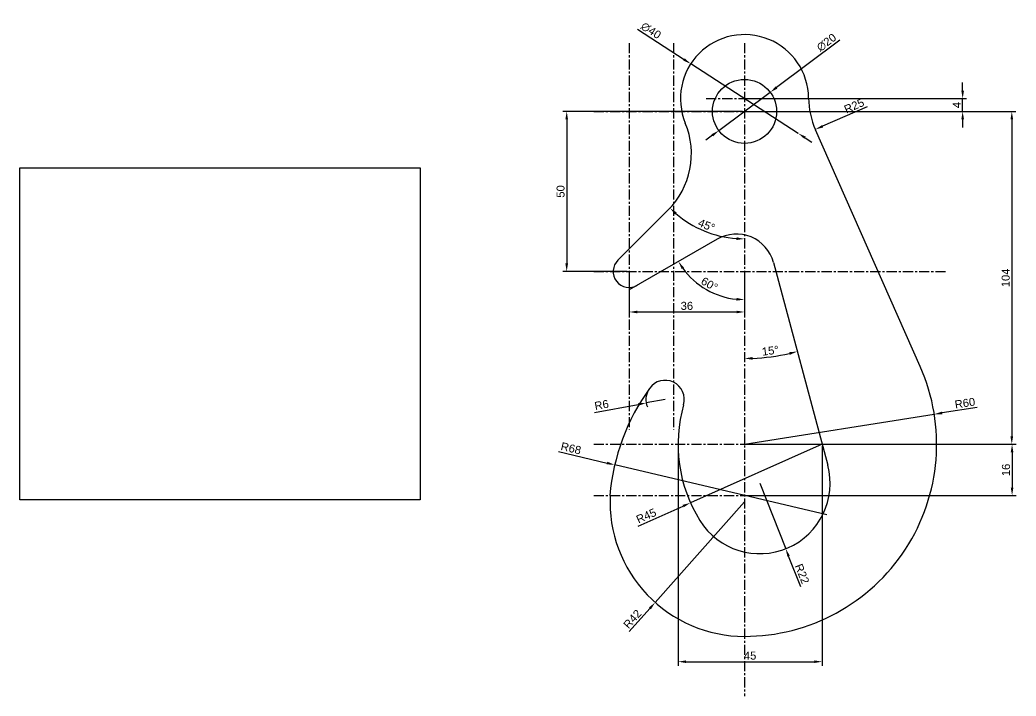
# Model space of a CAD drawing. Header units: millimetres. Extents: x 4 to 856, y 8 to 2347.
# Drawn here: x 5.6 to 316.7, y 894.8 to 1106 of the extents above; entities that cross this region are included whole.
import ezdxf

# ---------------------------------------------------------------- set-up
doc = ezdxf.new("R2010")
doc.units = ezdxf.units.MM
doc.header["$LTSCALE"] = 0.5
doc.header["$PDSIZE"] = -10
doc.linetypes.add('CENTER', pattern=[50.8, 31.75, -6.35, 6.35, -6.35])
doc.layers.add('中心线', color=1, linetype='CENTER')
doc.layers.add('尺寸线', color=5, linetype='Continuous')
doc.layers.add('可见的轮廓线', color=3, linetype='Continuous', lineweight=30)
doc.styles.get("Standard").update_dxf_attribs({"font": 'arial.ttf'})
doc.dimstyles.new('ISO-25', dxfattribs={"dimtxt": 2.5, "dimasz": 2.5, "dimexe": 1.25, "dimexo": 0.625, "dimtad": 1, "dimdec": 1, "dimtxsty": 'Standard', "dimcen": 2.5, "dimadec": 0, "dimazin": 0, "dimtfac": 1, "dimtdec": 1, "dimtmove": 0, "dimatfit": 3, "dimfxl": 1, "dimarcsym": 0})
picture_1 = doc.add_image_def('image5.jpg', size_in_pixel=(553, 459))

# ---------------------------------------------------------------- blocks, each defined once
blk = doc.blocks.new('*D45')
at = {"layer": 'Defpoints', "color": 0, "ltscale": 0.2, "transparency": 16777216}
for p in [(231.9, 1077.43), (231.9, 973.43), (315.36, 973.43)]:
    blk.add_point(p, dxfattribs=at)
at = {"layer": '尺寸线', "color": 0, "lineweight": -2, "ltscale": 0.2, "transparency": 16777216}
for p, q in [((232.53, 1077.43), (316.61, 1077.43)), ((315.36, 1074.93), (315.36, 975.93)), ((232.53, 973.43), (316.61, 973.43))]:
    blk.add_line(p, q, dxfattribs=at)
at = {"layer": '尺寸线', "color": 0, "ltscale": 0.2, "transparency": 16777216}
for points in [[(314.94, 1074.93), (315.77, 1074.93), (315.36, 1077.43)], [(314.94, 975.93), (315.77, 975.93), (315.36, 973.43)]]:
    blk.add_solid(points, dxfattribs=at)
at = {"layer": '尺寸线', "color": 0, "ltscale": 0.2, "transparency": 16777216, "insert": (313.46, 1025.43), "char_height": 2.5, "attachment_point": 5, "rotation": 90}
blk.add_mtext('104', dxfattribs=at)
blk = doc.blocks.new('*D46')
at = {"layer": 'Defpoints', "color": 0, "ltscale": 0.2, "transparency": 16777216}
for p in [(231.9, 973.43), (231.9, 957.43), (315.44, 957.43)]:
    blk.add_point(p, dxfattribs=at)
at = {"layer": '尺寸线', "color": 0, "lineweight": -2, "ltscale": 0.2, "transparency": 16777216}
for p, q in [((232.53, 973.43), (316.69, 973.43)), ((315.44, 970.93), (315.44, 959.93)), ((232.53, 957.43), (316.69, 957.43))]:
    blk.add_line(p, q, dxfattribs=at)
at = {"layer": '尺寸线', "color": 0, "ltscale": 0.2, "transparency": 16777216}
for points in [[(315.03, 970.93), (315.86, 970.93), (315.44, 973.43)], [(315.03, 959.93), (315.86, 959.93), (315.44, 957.43)]]:
    blk.add_solid(points, dxfattribs=at)
at = {"layer": '尺寸线', "color": 0, "ltscale": 0.2, "transparency": 16777216, "insert": (313.54, 965.43), "char_height": 2.5, "attachment_point": 5, "rotation": 90}
blk.add_mtext('16', dxfattribs=at)
blk = doc.blocks.new('*D47')
at = {"layer": 'Defpoints', "color": 0, "ltscale": 0.2, "transparency": 16777216}
for p in [(231.9, 1081.43), (300.01, 1081.43), (231.9, 1077.43)]:
    blk.add_point(p, dxfattribs=at)
at = {"layer": '尺寸线', "color": 0, "lineweight": -2, "ltscale": 0.2, "transparency": 16777216}
for p, q in [((300.01, 1083.93), (300.01, 1086.43)), ((232.53, 1081.43), (301.26, 1081.43)), ((300.01, 1077.43), (300.01, 1081.43)), ((232.53, 1077.43), (301.26, 1077.43)), ((300.01, 1074.93), (300.01, 1072.43))]:
    blk.add_line(p, q, dxfattribs=at)
at = {"layer": '尺寸线', "color": 0, "ltscale": 0.2, "transparency": 16777216}
for points in [[(299.6, 1083.93), (300.43, 1083.93), (300.01, 1081.43)], [(299.6, 1074.93), (300.43, 1074.93), (300.01, 1077.43)]]:
    blk.add_solid(points, dxfattribs=at)
at = {"layer": '尺寸线', "color": 0, "ltscale": 0.2, "transparency": 16777216, "insert": (298.14, 1079.43), "char_height": 2.5, "attachment_point": 5, "rotation": 90}
blk.add_mtext('4', dxfattribs=at)
blk = doc.blocks.new('*D48')
at = {"layer": 'Defpoints', "color": 0, "ltscale": 0.2, "transparency": 16777216}
for p in [(211.15, 973.43), (256.15, 973.43), (256.15, 905.52)]:
    blk.add_point(p, dxfattribs=at)
at = {"layer": '尺寸线', "color": 0, "lineweight": -2, "ltscale": 0.2, "transparency": 16777216}
for p, q in [((211.15, 972.81), (211.15, 904.27)), ((256.15, 972.81), (256.15, 904.27)), ((213.65, 905.52), (253.65, 905.52))]:
    blk.add_line(p, q, dxfattribs=at)
at = {"layer": '尺寸线', "color": 0, "ltscale": 0.2, "transparency": 16777216}
for points in [[(213.65, 905.93), (213.65, 905.1), (211.15, 905.52)], [(253.65, 905.93), (253.65, 905.1), (256.15, 905.52)]]:
    blk.add_solid(points, dxfattribs=at)
at = {"layer": '尺寸线', "color": 0, "ltscale": 0.2, "transparency": 16777216, "insert": (233.65, 907.41), "char_height": 2.5, "attachment_point": 5}
blk.add_mtext('45', dxfattribs=at)
blk = doc.blocks.new('*D49')
at = {"layer": 'Defpoints', "color": 0, "ltscale": 0.2, "transparency": 16777216}
for p in [(231.9, 1077.43), (176.38, 1027.43), (195.9, 1027.43)]:
    blk.add_point(p, dxfattribs=at)
at = {"layer": '尺寸线', "color": 0, "lineweight": -2, "ltscale": 0.2, "transparency": 16777216}
for p, q in [((231.28, 1077.43), (175.13, 1077.43)), ((176.38, 1074.93), (176.38, 1029.93)), ((195.28, 1027.43), (175.13, 1027.43))]:
    blk.add_line(p, q, dxfattribs=at)
at = {"layer": '尺寸线', "color": 0, "ltscale": 0.2, "transparency": 16777216}
for points in [[(175.96, 1074.93), (176.79, 1074.93), (176.38, 1077.43)], [(175.96, 1029.93), (176.79, 1029.93), (176.38, 1027.43)]]:
    blk.add_solid(points, dxfattribs=at)
at = {"layer": '尺寸线', "color": 0, "ltscale": 0.2, "transparency": 16777216, "insert": (174.47, 1052.43), "char_height": 2.5, "attachment_point": 5, "rotation": 90}
blk.add_mtext('50', dxfattribs=at)
blk = doc.blocks.new('*D50')
at = {"layer": 'Defpoints', "color": 0, "ltscale": 0.2, "transparency": 16777216}
for p in [(195.9, 1027.43), (231.9, 1027.43), (231.9, 1014.77)]:
    blk.add_point(p, dxfattribs=at)
at = {"layer": '尺寸线', "color": 0, "lineweight": -2, "ltscale": 0.2, "transparency": 16777216}
for p, q in [((195.9, 1026.81), (195.9, 1013.52)), ((231.9, 1026.81), (231.9, 1013.52)), ((198.4, 1014.77), (229.4, 1014.77))]:
    blk.add_line(p, q, dxfattribs=at)
at = {"layer": '尺寸线', "color": 0, "ltscale": 0.2, "transparency": 16777216}
for points in [[(198.4, 1015.18), (198.4, 1014.35), (195.9, 1014.77)], [(229.4, 1015.18), (229.4, 1014.35), (231.9, 1014.77)]]:
    blk.add_solid(points, dxfattribs=at)
at = {"layer": '尺寸线', "color": 0, "ltscale": 0.2, "transparency": 16777216, "insert": (213.9, 1016.67), "char_height": 2.5, "attachment_point": 5}
blk.add_mtext('36', dxfattribs=at)
blk = doc.blocks.new('*D51')
at = {"layer": 'Defpoints', "color": 0, "ltscale": 0.2, "transparency": 16777216}
for p in [(231.9, 1098.76), (223.34, 1037.5), (216.58, 1024.19), (195.9, 1021.66), (231.9, 894.78)]:
    blk.add_point(p, dxfattribs=at)
at = {"layer": '尺寸线', "color": 0, "lineweight": -2, "ltscale": 0.2, "transparency": 16777216}
blk.add_arc((231.9, 1042.44), 23.83, 216.0144, 263.9856, dxfattribs=at)
at = {"layer": '尺寸线', "color": 0, "ltscale": 0.2, "transparency": 16777216}
for points in [[(212.28, 1028.21), (212.98, 1028.66), (211.27, 1030.53)], [(229.43, 1019.16), (229.38, 1018.33), (231.9, 1018.62)]]:
    blk.add_solid(points, dxfattribs=at)
at = {"layer": '尺寸线', "color": 0, "ltscale": 0.2, "transparency": 16777216, "insert": (220.94, 1023.45), "char_height": 2.5, "attachment_point": 5, "rotation": 330}
blk.add_mtext('60°', dxfattribs=at)
blk = doc.blocks.new('*D52')
at = {"layer": 'Defpoints', "color": 0, "ltscale": 0.2, "transparency": 16777216}
for p in [(231.9, 1098.76), (240.93, 1030.21), (237.45, 1000.48), (257.88, 966.95), (231.9, 894.78)]:
    blk.add_point(p, dxfattribs=at)
at = {"layer": '尺寸线', "color": 0, "lineweight": -2, "ltscale": 0.2, "transparency": 16777216}
blk.add_arc((231.9, 1063.92), 63.68, 272.2496, 282.7511, dxfattribs=at)
at = {"layer": '尺寸线', "color": 0, "ltscale": 0.2, "transparency": 16777216}
for points in [[(245.86, 1002.21), (246.06, 1001.4), (248.38, 1002.41)], [(234.41, 999.87), (234.39, 1000.7), (231.9, 1000.24)]]:
    blk.add_solid(points, dxfattribs=at)
at = {"layer": '尺寸线', "color": 0, "ltscale": 0.2, "transparency": 16777216, "insert": (239.96, 1002.67), "char_height": 2.5, "attachment_point": 5, "rotation": 7.5004}
blk.add_mtext('15°', dxfattribs=at)
blk = doc.blocks.new('*D53')
at = {"layer": 'Defpoints', "color": 0, "ltscale": 0.2, "transparency": 16777216}
for p in [(231.9, 1098.76), (207.98, 1046.58), (215.44, 1042), (192.34, 1030.94), (231.9, 894.78)]:
    blk.add_point(p, dxfattribs=at)
at = {"layer": '尺寸线', "color": 0, "lineweight": -2, "ltscale": 0.2, "transparency": 16777216}
blk.add_line((208.42, 1047.03), (209.51, 1048.11), dxfattribs=at)
blk.add_arc((231.9, 1070.5), 32.91, 229.3532, 265.6468, dxfattribs=at)
at = {"layer": '尺寸线', "color": 0, "ltscale": 0.2, "transparency": 16777216}
for points in [[(210.18, 1045.22), (210.74, 1045.84), (208.63, 1047.23)], [(229.42, 1038.1), (229.39, 1037.27), (231.9, 1037.59)]]:
    blk.add_solid(points, dxfattribs=at)
at = {"layer": '尺寸线', "color": 0, "ltscale": 0.2, "transparency": 16777216, "insert": (220.03, 1041.85), "char_height": 2.5, "attachment_point": 5, "rotation": 337.5}
blk.add_mtext('45°', dxfattribs=at)
blk = doc.blocks.new('*D54')
at = {"layer": 'Defpoints', "color": 0, "ltscale": 0.2, "transparency": 16777216}
for p in [(215.11, 1092.3), (248.69, 1070.56)]:
    blk.add_point(p, dxfattribs=at)
at = {"layer": '尺寸线', "color": 0, "lineweight": -2, "ltscale": 0.2, "transparency": 16777216}
for p, q in [((198.45, 1103.08), (213.01, 1093.65)), ((248.69, 1070.56), (215.11, 1092.3)), ((250.79, 1069.21), (252.89, 1067.85))]:
    blk.add_line(p, q, dxfattribs=at)
at = {"layer": '尺寸线', "color": 0, "ltscale": 0.2, "transparency": 16777216}
for points in [[(213.24, 1094), (212.78, 1093.3), (215.11, 1092.3)], [(251.02, 1069.56), (250.56, 1068.86), (248.69, 1070.56)]]:
    blk.add_solid(points, dxfattribs=at)
at = {"layer": '尺寸线', "color": 0, "ltscale": 0.2, "transparency": 16777216, "insert": (202.69, 1102.68), "char_height": 2.5, "attachment_point": 5, "rotation": 327.0923}
blk.add_mtext('∅40', dxfattribs=at)
blk = doc.blocks.new('*D55')
at = {"layer": 'Defpoints', "color": 0, "ltscale": 0.2, "transparency": 16777216}
for p in [(239.92, 1083.41), (223.88, 1071.45)]:
    blk.add_point(p, dxfattribs=at)
at = {"layer": '尺寸线', "color": 0, "lineweight": -2, "ltscale": 0.2, "transparency": 16777216}
for p, q in [((261.7, 1099.65), (241.92, 1084.9)), ((223.88, 1071.45), (239.92, 1083.41)), ((221.88, 1069.96), (219.87, 1068.46))]:
    blk.add_line(p, q, dxfattribs=at)
at = {"layer": '尺寸线', "color": 0, "ltscale": 0.2, "transparency": 16777216}
for points in [[(241.67, 1085.24), (242.17, 1084.57), (239.92, 1083.41)], [(221.63, 1070.29), (222.13, 1069.63), (223.88, 1071.45)]]:
    blk.add_solid(points, dxfattribs=at)
at = {"layer": '尺寸线', "color": 0, "ltscale": 0.2, "transparency": 16777216, "insert": (257.5, 1098.97), "char_height": 2.5, "attachment_point": 5, "rotation": 36.7061}
blk.add_mtext('∅20', dxfattribs=at)
blk = doc.blocks.new('*D56')
at = {"layer": 'Defpoints', "color": 0, "ltscale": 0.2, "transparency": 16777216}
for p in [(276.9, 1081.8), (253.99, 1071.79)]:
    blk.add_point(p, dxfattribs=at)
at = {"layer": '尺寸线', "color": 0, "lineweight": -2, "ltscale": 0.2, "transparency": 16777216}
blk.add_line((270.21, 1078.88), (256.28, 1072.79), dxfattribs=at)
at = {"layer": '尺寸线', "color": 0, "ltscale": 0.2, "transparency": 16777216}
blk.add_solid([(256.12, 1073.17), (256.45, 1072.41), (253.99, 1071.79)], dxfattribs=at)
at = {"layer": '尺寸线', "color": 0, "ltscale": 0.2, "transparency": 16777216, "insert": (266.13, 1079.17), "char_height": 2.5, "attachment_point": 5, "rotation": 23.6124}
blk.add_mtext('R25', dxfattribs=at)
blk = doc.blocks.new('*D57')
at = {"layer": 'Defpoints', "color": 0, "ltscale": 0.2, "transparency": 16777216}
for p in [(291.16, 982.84), (231.9, 973.43)]:
    blk.add_point(p, dxfattribs=at)
at = {"layer": '尺寸线', "color": 0, "lineweight": -2, "ltscale": 0.2, "transparency": 16777216}
for p, q in [((304.58, 984.98), (293.63, 983.24)), ((231.9, 973.43), (291.16, 982.84))]:
    blk.add_line(p, q, dxfattribs=at)
at = {"layer": '尺寸线', "color": 0, "ltscale": 0.2, "transparency": 16777216}
blk.add_solid([(293.56, 983.65), (293.69, 982.82), (291.16, 982.84)], dxfattribs=at)
at = {"layer": '尺寸线', "color": 0, "ltscale": 0.2, "transparency": 16777216, "insert": (300.72, 986.29), "char_height": 2.5, "attachment_point": 5, "rotation": 9.0264}
blk.add_mtext('R60', dxfattribs=at)
blk = doc.blocks.new('*D58')
at = {"layer": 'Defpoints', "color": 0, "ltscale": 0.2, "transparency": 16777216}
for p in [(236.63, 961.26), (244.75, 940.81)]:
    blk.add_point(p, dxfattribs=at)
at = {"layer": '尺寸线', "color": 0, "lineweight": -2, "ltscale": 0.2, "transparency": 16777216}
for p, q in [((236.63, 961.26), (244.75, 940.81)), ((249.47, 928.93), (245.67, 938.49))]:
    blk.add_line(p, q, dxfattribs=at)
at = {"layer": '尺寸线', "color": 0, "ltscale": 0.2, "transparency": 16777216}
blk.add_solid([(246.06, 938.64), (245.29, 938.33), (244.75, 940.81)], dxfattribs=at)
at = {"layer": '尺寸线', "color": 0, "ltscale": 0.2, "transparency": 16777216, "insert": (249.89, 932.97), "char_height": 2.5, "attachment_point": 5, "rotation": 291.6541}
blk.add_mtext('R22', dxfattribs=at)
blk = doc.blocks.new('*D59')
at = {"layer": 'Defpoints', "color": 0, "ltscale": 0.2, "transparency": 16777216}
for p in [(256.15, 973.43), (215.03, 955.15)]:
    blk.add_point(p, dxfattribs=at)
at = {"layer": '尺寸线', "color": 0, "lineweight": -2, "ltscale": 0.2, "transparency": 16777216}
for p, q in [((256.15, 973.43), (215.03, 955.15)), ((198.67, 947.88), (212.74, 954.14))]:
    blk.add_line(p, q, dxfattribs=at)
at = {"layer": '尺寸线', "color": 0, "ltscale": 0.2, "transparency": 16777216}
blk.add_solid([(212.57, 954.52), (212.91, 953.76), (215.03, 955.15)], dxfattribs=at)
at = {"layer": '尺寸线', "color": 0, "ltscale": 0.2, "transparency": 16777216, "insert": (201.21, 951.09), "char_height": 2.5, "attachment_point": 5, "rotation": 23.9658}
blk.add_mtext('R45', dxfattribs=at)
blk = doc.blocks.new('*D60')
at = {"layer": 'Defpoints', "color": 0, "ltscale": 0.2, "transparency": 16777216}
for p in [(201.2, 986.35), (207.11, 987.43)]:
    blk.add_point(p, dxfattribs=at)
at = {"layer": '尺寸线', "color": 0, "lineweight": -2, "ltscale": 0.2, "transparency": 16777216}
for p, q in [((207.11, 987.43), (201.2, 986.35)), ((185.03, 983.39), (198.74, 985.9))]:
    blk.add_line(p, q, dxfattribs=at)
blk.add_arc((207.11, 987.43), 6, 150.4871, 202.2994, dxfattribs=at)
at = {"layer": '尺寸线', "color": 0, "ltscale": 0.2, "transparency": 16777216}
blk.add_solid([(198.67, 986.31), (198.82, 985.49), (201.2, 986.35)], dxfattribs=at)
at = {"layer": '尺寸线', "color": 0, "ltscale": 0.2, "transparency": 16777216, "insert": (187.28, 985.74), "char_height": 2.5, "attachment_point": 5, "rotation": 10.3628}
blk.add_mtext('R6', dxfattribs=at)
blk = doc.blocks.new('*D61')
at = {"layer": 'Defpoints', "color": 0, "ltscale": 0.2, "transparency": 16777216}
for p in [(191.4, 967.01), (257.59, 951.44)]:
    blk.add_point(p, dxfattribs=at)
at = {"layer": '尺寸线', "color": 0, "lineweight": -2, "ltscale": 0.2, "transparency": 16777216}
for p, q in [((173.77, 971.16), (188.97, 967.58)), ((257.59, 951.44), (191.4, 967.01))]:
    blk.add_line(p, q, dxfattribs=at)
at = {"layer": '尺寸线', "color": 0, "ltscale": 0.2, "transparency": 16777216}
blk.add_solid([(189.06, 967.99), (188.87, 967.18), (191.4, 967.01)], dxfattribs=at)
at = {"layer": '尺寸线', "color": 0, "ltscale": 0.2, "transparency": 16777216, "insert": (177.72, 972.18), "char_height": 2.5, "attachment_point": 5, "rotation": 346.7654}
blk.add_mtext('R68', dxfattribs=at)
blk = doc.blocks.new('*D62')
at = {"layer": 'Defpoints', "color": 0, "ltscale": 0.2, "transparency": 16777216}
for p in [(231.9, 955.43), (204.01, 924.03)]:
    blk.add_point(p, dxfattribs=at)
at = {"layer": '尺寸线', "color": 0, "lineweight": -2, "ltscale": 0.2, "transparency": 16777216}
for p, q in [((231.9, 955.43), (204.01, 924.03)), ((195.9, 914.91), (202.34, 922.16))]:
    blk.add_line(p, q, dxfattribs=at)
at = {"layer": '尺寸线', "color": 0, "ltscale": 0.2, "transparency": 16777216}
blk.add_solid([(202.03, 922.44), (202.66, 921.89), (204.01, 924.03)], dxfattribs=at)
at = {"layer": '尺寸线', "color": 0, "ltscale": 0.2, "transparency": 16777216, "insert": (196.89, 918.85), "char_height": 2.5, "attachment_point": 5, "rotation": 48.3811}
blk.add_mtext('R42', dxfattribs=at)

msp = doc.modelspace()

# ---------------------------------------------------------------- linework, layer by layer
at = {"layer": '中心线', "ltscale": 0.2}
for p, q in [((195.9, 1098.76), (195.9, 978)), ((209.74, 1098.76), (209.74, 978)), ((231.9, 1098.76), (231.9, 894.78)), ((219.89, 1081.43), (294.8, 1081.43)), ((184.82, 1077.43), (294.8, 1077.43)), ((184.82, 1027.43), (294.8, 1027.43)), ((184.82, 973.43), (294.8, 973.43)), ((184.82, 957.43), (294.8, 957.43))]:
    msp.add_line(p, q, dxfattribs=at)
at = {"layer": '可见的轮廓线', "ltscale": 0.2}
for p, q in [((286.77, 997.71), (254.04, 1071.69)), ((207.98, 1046.58), (192.34, 1030.94)), ((223.34, 1037.5), (195.9, 1021.66)), ((240.93, 1030.21), (257.88, 966.95))]:
    msp.add_line(p, q, dxfattribs=at)
msp.add_circle((231.9, 1077.43), 10, dxfattribs=at)
for centre, radius, start, end in [((231.9, 1081.43), 20, 0.4759, 202.4294), ((276.9, 1081.8), 25, 180.4759, 203.8669), ((190.3, 1064.26), 25, 315, 22.4294), ((229.34, 1027.11), 12, 15.0007, 120), ((195.9, 1027.43), 5, 134.6011, 300.9556), ((231.9, 973.43), 60, 114.9389, 115.8419), ((231.9, 973.43), 60, 270, 23.8669), ((207.11, 987.43), 6, 344.0703, 144.5188), ((257.59, 951.44), 68, 144.5188, 174.9467), ((256.15, 973.43), 45, 164.0703, 211.9581), ((236.63, 961.26), 22, 211.9581, 15.0007), ((231.9, 955.43), 42, 177.2706, 270)]:
    msp.add_arc(centre, radius, start, end, dxfattribs=at)

# ---------------------------------------------------------------- dimensions: what is measured, and where the dimension line sits
at = {"layer": '尺寸线', "ltscale": 0.2}
for p1, p2, picture, middle in [((248.69, 1070.56), (215.11, 1092.3), '*D54', (201.62, 1101.03)), ((223.88, 1071.45), (239.92, 1083.41), '*D55', (258.68, 1097.39))]:
    dim = msp.add_diameter_dim_2p(p1=p1, p2=p2, dimstyle='ISO-25', dxfattribs=at)
    dim.commit()
    dim.dimension.update_dxf_attribs({"geometry": picture, "text_midpoint": middle, "dimtype": 163})
for base, line1, line2, picture, middle in [((215.44, 1042), ((231.9, 1098.76), (231.9, 894.78)), ((207.98, 1046.58), (192.34, 1030.94)), '*D53', (220.03, 1041.85)), ((216.58, 1024.19), ((231.9, 1098.76), (231.9, 894.78)), ((223.34, 1037.5), (195.9, 1021.66)), '*D51', (220.94, 1023.45)), ((237.45, 1000.48), ((240.93, 1030.21), (257.88, 966.95)), ((231.9, 1098.76), (231.9, 894.78)), '*D52', (239.96, 1002.67))]:
    dim = msp.add_angular_dim_2l(base=base, line1=line1, line2=line2, dimstyle='ISO-25', dxfattribs=at)
    dim.commit()
    dim.dimension.update_dxf_attribs({"geometry": picture, "text_midpoint": middle})
for base, p1, p2, picture, middle in [((300.01, 1081.43), (231.9, 1077.43), (231.9, 1081.43), '*D47', (298.14, 1079.43)), ((176.38, 1027.43), (231.9, 1077.43), (195.9, 1027.43), '*D49', (174.47, 1052.43)), ((315.36, 973.43), (231.9, 1077.43), (231.9, 973.43), '*D45', (313.46, 1025.43)), ((315.44, 957.43), (231.9, 973.43), (231.9, 957.43), '*D46', (313.54, 965.43))]:
    dim = msp.add_linear_dim(base=base, p1=p1, p2=p2, angle=90, dimstyle='ISO-25', dxfattribs=at)
    dim.commit()
    dim.dimension.update_dxf_attribs({"geometry": picture, "text_midpoint": middle})
for center, mpoint, picture, middle in [((276.9, 1081.8), (253.99, 1071.79), '*D56', (266.89, 1077.43)), ((207.11, 987.43), (201.2, 986.35), '*D60', (187.63, 983.87)), ((231.9, 973.43), (291.16, 982.84), '*D57', (301.02, 984.41)), ((257.59, 951.44), (191.4, 967.01), '*D61', (177.28, 970.33)), ((256.15, 973.43), (215.03, 955.15), '*D59', (201.98, 949.35)), ((236.63, 961.26), (244.75, 940.81), '*D58', (248.14, 932.28))]:
    dim = msp.add_radius_dim(center=center, mpoint=mpoint, dimstyle='ISO-25', dxfattribs=at)
    dim.commit()
    dim.dimension.update_dxf_attribs({"geometry": picture, "text_midpoint": middle, "dimtype": 164})
for base, p1, p2, picture, middle in [((231.9, 1014.77), (195.9, 1027.43), (231.9, 1027.43), '*D50', (213.9, 1016.67)), ((256.15, 905.52), (211.15, 973.43), (256.15, 973.43), '*D48', (233.65, 907.41))]:
    dim = msp.add_linear_dim(base=base, p1=p1, p2=p2, dimstyle='ISO-25', dxfattribs=at)
    dim.commit()
    dim.dimension.update_dxf_attribs({"geometry": picture, "text_midpoint": middle})
dim = msp.add_radius_dim(center=(231.9, 955.43), mpoint=(204.01, 924.03), dimstyle='ISO-25', dxfattribs=at)
dim.commit()
dim.dimension.update_dxf_attribs({"geometry": '*D62', "text_midpoint": (196.89, 918.85)})

# ---------------------------------------------------------------- pictures from other files: only their frames are drawn
image = msp.add_image(picture_1, insert=(5.64, 956.04), size_in_units=(124.96, 103.72), dxfattribs=at)
image.dxf.flags = 7

doc.saveas('drawing.dxf')
